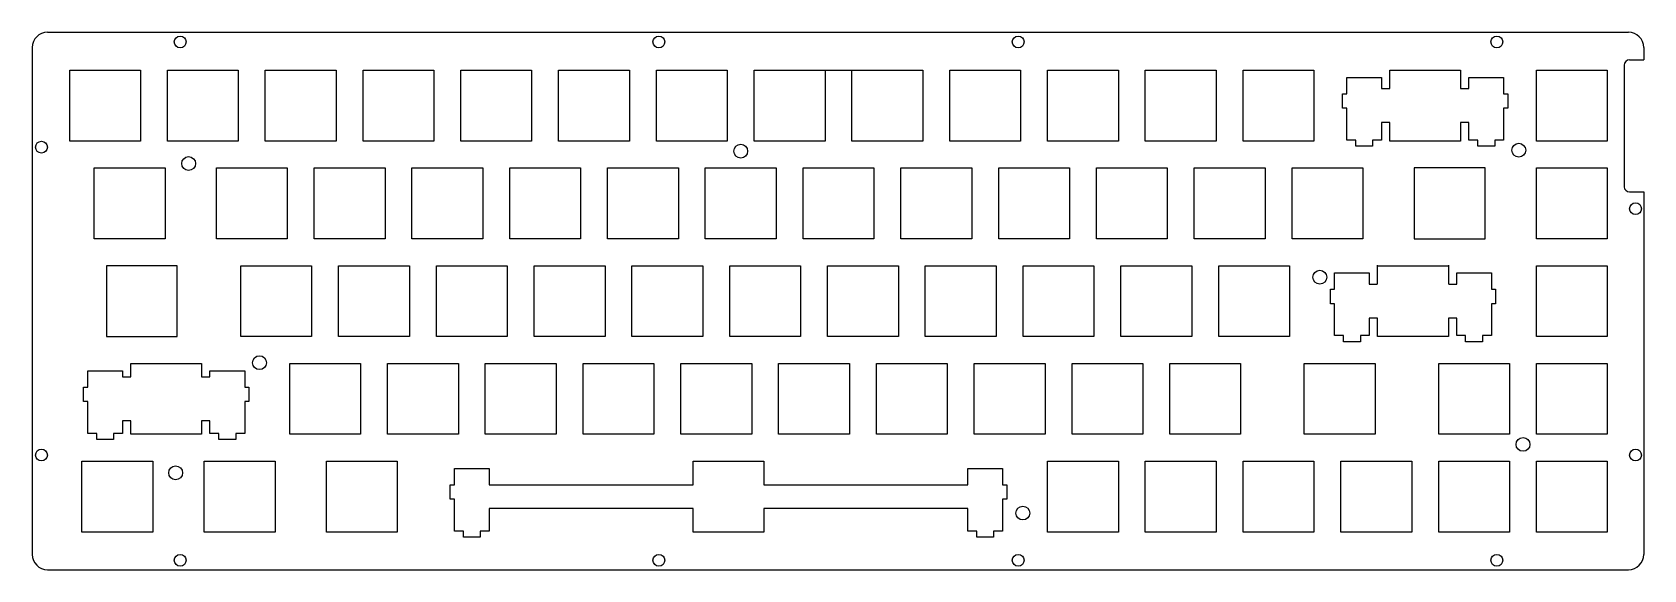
# Model space of a CAD drawing. Header units: millimetres. Extents: x 132 to 446, y 128 to 233.
import ezdxf

# ---------------------------------------------------------------- set-up
doc = ezdxf.new("R2010")
doc.units = ezdxf.units.MM

msp = doc.modelspace()

# ---------------------------------------------------------------- linework, layer by layer
for p, q in [((134.63, 232.94), (442.58, 232.94)), ((131.63, 229.94), (131.63, 131.19)), ((445.58, 229.94), (445.58, 227.54)), ((441.78, 226.54), (441.78, 202.84)), ((442.78, 227.54), (445.58, 227.54)), ((286.08, 225.54), (291.33, 225.54)), ((387.73, 220.94), (387.73, 224.12)), ((387.73, 224.12), (394.48, 224.12)), ((394.48, 224.12), (394.48, 221.94)), ((396.11, 221.94), (396.11, 225.54)), ((396.11, 225.54), (409.91, 225.54)), ((409.91, 225.54), (409.91, 221.94)), ((411.53, 221.94), (411.53, 224.12)), ((411.53, 224.12), (418.28, 224.12)), ((418.28, 224.12), (418.28, 220.94)), ((386.91, 218.14), (386.91, 220.94)), ((386.91, 220.94), (387.73, 220.94)), ((394.48, 221.94), (396.11, 221.94)), ((409.91, 221.94), (411.53, 221.94)), ((418.28, 220.94), (419.11, 220.94)), ((419.11, 220.94), (419.11, 218.14)), ((387.73, 218.14), (386.91, 218.14)), ((387.73, 211.92), (387.73, 218.14)), ((419.11, 218.14), (418.28, 218.14)), ((418.28, 218.14), (418.28, 211.92)), ((396.11, 215.34), (394.48, 215.34)), ((394.48, 215.34), (394.48, 211.92)), ((396.11, 211.74), (396.11, 215.34)), ((411.53, 215.34), (409.91, 215.34)), ((409.91, 215.34), (409.91, 211.74)), ((411.53, 211.92), (411.53, 215.34)), ((389.46, 211.92), (387.73, 211.92)), ((389.46, 210.72), (389.46, 211.92)), ((392.76, 210.72), (389.46, 210.72)), ((394.48, 211.92), (392.76, 211.92)), ((392.76, 211.92), (392.76, 210.72)), ((409.91, 211.74), (396.11, 211.74)), ((413.26, 211.92), (411.53, 211.92)), ((413.26, 210.72), (413.26, 211.92)), ((416.56, 210.72), (413.26, 210.72)), ((418.28, 211.92), (416.56, 211.92)), ((416.56, 211.92), (416.56, 210.72)), ((442.78, 201.84), (445.58, 201.84)), ((445.58, 201.84), (445.58, 131.19)), ((385.35, 182.84), (385.35, 186.02)), ((385.35, 186.02), (392.1, 186.02)), ((392.1, 186.02), (392.1, 183.84)), ((393.63, 187.44), (407.63, 187.44)), ((393.73, 183.84), (393.73, 187.54)), ((407.53, 187.54), (407.53, 183.84)), ((409.15, 183.84), (409.15, 186.02)), ((409.15, 186.02), (415.9, 186.02)), ((415.9, 186.02), (415.9, 182.84)), ((384.53, 180.04), (384.53, 182.84)), ((384.53, 182.84), (385.35, 182.84)), ((392.1, 183.84), (393.63, 183.84)), ((407.63, 183.84), (409.15, 183.84)), ((415.9, 182.84), (416.73, 182.84)), ((416.73, 182.84), (416.73, 180.04)), ((385.35, 180.04), (384.53, 180.04)), ((385.35, 173.82), (385.35, 180.04)), ((416.73, 180.04), (415.9, 180.04)), ((415.9, 180.04), (415.9, 173.82)), ((393.73, 177.24), (392.1, 177.24)), ((392.1, 177.24), (392.1, 173.82)), ((393.73, 173.64), (393.73, 177.24)), ((409.15, 177.24), (407.53, 177.24)), ((407.53, 177.24), (407.53, 173.64)), ((409.15, 173.82), (409.15, 177.24)), ((387.08, 173.82), (385.35, 173.82)), ((387.08, 172.62), (387.08, 173.82)), ((392.1, 173.82), (390.38, 173.82)), ((390.38, 173.82), (390.38, 172.62)), ((407.53, 173.64), (393.73, 173.64)), ((410.88, 173.82), (409.15, 173.82)), ((410.88, 172.62), (410.88, 173.82)), ((415.9, 173.82), (414.18, 173.82)), ((414.18, 173.82), (414.18, 172.62)), ((390.38, 172.62), (387.08, 172.62)), ((414.18, 172.62), (410.88, 172.62)), ((142.46, 163.79), (142.46, 166.97)), ((142.46, 166.97), (149.22, 166.97)), ((149.22, 166.97), (149.22, 165.79)), ((150.84, 168.39), (164.64, 168.39)), ((150.84, 165.79), (150.84, 168.39)), ((164.64, 168.39), (164.64, 165.79)), ((166.26, 165.79), (166.26, 166.97)), ((166.26, 166.97), (173.02, 166.97)), ((173.02, 166.97), (173.02, 163.79)), ((141.64, 160.99), (141.64, 163.79)), ((141.64, 163.79), (142.46, 163.79)), ((149.22, 165.79), (150.84, 165.79)), ((164.64, 165.79), (166.26, 165.79)), ((173.02, 163.79), (173.84, 163.79)), ((173.84, 163.79), (173.84, 160.99)), ((142.46, 160.99), (141.64, 160.99)), ((142.46, 154.77), (142.46, 160.99)), ((173.84, 160.99), (173.02, 160.99)), ((173.02, 160.99), (173.02, 154.77)), ((150.84, 157.19), (149.22, 157.19)), ((149.22, 157.19), (149.22, 154.77)), ((150.84, 154.59), (150.84, 157.19)), ((166.26, 157.19), (164.64, 157.19)), ((164.64, 157.19), (164.64, 154.59)), ((166.26, 154.77), (166.26, 157.19)), ((144.19, 154.77), (142.46, 154.77)), ((144.19, 153.57), (144.19, 154.77)), ((149.22, 154.77), (147.49, 154.77)), ((147.49, 154.77), (147.49, 153.57)), ((164.64, 154.59), (150.84, 154.59)), ((167.99, 154.77), (166.26, 154.77)), ((167.99, 153.57), (167.99, 154.77)), ((173.02, 154.77), (171.29, 154.77)), ((171.29, 154.77), (171.29, 153.57)), ((147.49, 153.57), (144.19, 153.57)), ((171.29, 153.57), (167.99, 153.57)), ((213.9, 144.74), (213.9, 147.92)), ((213.9, 147.92), (220.65, 147.92)), ((220.65, 147.92), (220.65, 144.74)), ((260.38, 149.34), (274.18, 149.34)), ((260.38, 144.74), (260.38, 149.34)), ((274.18, 149.34), (274.18, 144.74)), ((313.9, 144.74), (313.9, 147.92)), ((313.9, 147.92), (320.65, 147.92)), ((320.65, 147.92), (320.65, 144.74)), ((213.08, 141.94), (213.08, 144.74)), ((213.08, 144.74), (213.9, 144.74)), ((220.65, 144.74), (260.38, 144.74)), ((274.18, 144.74), (313.9, 144.74)), ((320.65, 144.74), (321.48, 144.74)), ((321.48, 144.74), (321.48, 141.94)), ((213.9, 141.94), (213.08, 141.94)), ((213.9, 135.72), (213.9, 141.94)), ((321.48, 141.94), (320.65, 141.94)), ((320.65, 141.94), (320.65, 135.72)), ((260.38, 140.14), (220.65, 140.14)), ((220.65, 140.14), (220.65, 135.72)), ((260.38, 135.54), (260.38, 140.14)), ((313.9, 140.14), (274.18, 140.14)), ((274.18, 140.14), (274.18, 135.54)), ((313.9, 135.72), (313.9, 140.14)), ((215.63, 135.72), (213.9, 135.72)), ((215.63, 134.52), (215.63, 135.72)), ((220.65, 135.72), (218.93, 135.72)), ((218.93, 135.72), (218.93, 134.52)), ((274.18, 135.54), (260.38, 135.54)), ((315.63, 135.72), (313.9, 135.72)), ((315.63, 134.52), (315.63, 135.72)), ((320.65, 135.72), (318.93, 135.72)), ((318.93, 135.72), (318.93, 134.52)), ((218.93, 134.52), (215.63, 134.52)), ((318.93, 134.52), (315.63, 134.52)), ((134.63, 128.19), (442.58, 128.19))]:
    msp.add_line(p, q)
for points in [[(152.73, 225.54), (152.73, 211.74), (138.93, 211.74), (138.93, 225.54)], [(171.78, 225.54), (171.78, 211.74), (157.98, 211.74), (157.98, 225.54)], [(190.83, 225.54), (190.83, 211.74), (177.03, 211.74), (177.03, 225.54)], [(209.88, 225.54), (209.88, 211.74), (196.08, 211.74), (196.08, 225.54)], [(228.93, 225.54), (228.93, 211.74), (215.13, 211.74), (215.13, 225.54)], [(247.98, 225.54), (247.98, 211.74), (234.18, 211.74), (234.18, 225.54)], [(267.03, 225.54), (267.03, 211.74), (253.23, 211.74), (253.23, 225.54)], [(286.08, 225.54), (286.08, 211.74), (272.28, 211.74), (272.28, 225.54)], [(305.13, 225.54), (305.13, 211.74), (291.33, 211.74), (291.33, 225.54)], [(324.18, 225.54), (324.18, 211.74), (310.38, 211.74), (310.38, 225.54)], [(343.23, 225.54), (343.23, 211.74), (329.43, 211.74), (329.43, 225.54)], [(362.28, 225.54), (362.28, 211.74), (348.48, 211.74), (348.48, 225.54)], [(381.33, 225.54), (381.33, 211.74), (367.53, 211.74), (367.53, 225.54)], [(438.48, 225.54), (438.48, 211.74), (424.68, 211.74), (424.68, 225.54)], [(157.5, 206.49), (157.5, 192.69), (143.7, 192.69), (143.7, 206.49)], [(181.31, 206.49), (181.31, 192.69), (167.51, 192.69), (167.51, 206.49)], [(200.36, 206.49), (200.36, 192.69), (186.56, 192.69), (186.56, 206.49)], [(219.41, 206.49), (219.41, 192.69), (205.61, 192.69), (205.61, 206.49)], [(238.46, 206.49), (238.46, 192.69), (224.66, 192.69), (224.66, 206.49)], [(257.51, 206.49), (257.51, 192.69), (243.71, 192.69), (243.71, 206.49)], [(276.56, 206.49), (276.56, 192.69), (262.76, 192.69), (262.76, 206.49)], [(295.61, 206.49), (295.61, 192.69), (281.81, 192.69), (281.81, 206.49)], [(314.66, 206.49), (314.66, 192.69), (300.86, 192.69), (300.86, 206.49)], [(333.71, 206.49), (333.71, 192.69), (319.91, 192.69), (319.91, 206.49)], [(352.76, 206.49), (352.76, 192.69), (338.96, 192.69), (338.96, 206.49)], [(371.81, 206.49), (371.81, 192.69), (358.01, 192.69), (358.01, 206.49)], [(390.86, 206.49), (390.86, 192.69), (377.06, 192.69), (377.06, 206.49)], [(400.87, 206.49), (400.87, 192.69), (414.67, 192.69), (414.67, 206.49)], [(438.48, 206.49), (438.48, 192.69), (424.68, 192.69), (424.68, 206.49)], [(159.88, 187.44), (146.08, 187.44), (146.08, 173.64), (159.88, 173.64)], [(186.07, 187.44), (186.07, 173.64), (172.27, 173.64), (172.27, 187.44)], [(205.12, 187.44), (205.12, 173.64), (191.32, 173.64), (191.32, 187.44)], [(224.17, 187.44), (224.17, 173.64), (210.37, 173.64), (210.37, 187.44)], [(243.22, 187.44), (243.22, 173.64), (229.42, 173.64), (229.42, 187.44)], [(262.27, 187.44), (262.27, 173.64), (248.47, 173.64), (248.47, 187.44)], [(281.32, 187.44), (281.32, 173.64), (267.52, 173.64), (267.52, 187.44)], [(300.37, 187.44), (300.37, 173.64), (286.57, 173.64), (286.57, 187.44)], [(319.42, 187.44), (319.42, 173.64), (305.62, 173.64), (305.62, 187.44)], [(338.47, 187.44), (338.47, 173.64), (324.67, 173.64), (324.67, 187.44)], [(357.52, 187.44), (357.52, 173.64), (343.72, 173.64), (343.72, 187.44)], [(376.57, 187.44), (376.57, 173.64), (362.77, 173.64), (362.77, 187.44)], [(438.48, 187.44), (438.48, 173.64), (424.68, 173.64), (424.68, 187.44)], [(195.6, 168.39), (195.6, 154.59), (181.8, 154.59), (181.8, 168.39)], [(214.65, 168.39), (214.65, 154.59), (200.85, 154.59), (200.85, 168.39)], [(233.7, 168.39), (233.7, 154.59), (219.9, 154.59), (219.9, 168.39)], [(252.75, 168.39), (252.75, 154.59), (238.95, 154.59), (238.95, 168.39)], [(271.8, 168.39), (271.8, 154.59), (258, 154.59), (258, 168.39)], [(290.85, 168.39), (290.85, 154.59), (277.05, 154.59), (277.05, 168.39)], [(309.9, 168.39), (309.9, 154.59), (296.1, 154.59), (296.1, 168.39)], [(328.95, 168.39), (328.95, 154.59), (315.15, 154.59), (315.15, 168.39)], [(348, 168.39), (348, 154.59), (334.2, 154.59), (334.2, 168.39)], [(367.05, 168.39), (367.05, 154.59), (353.25, 154.59), (353.25, 168.39)], [(393.24, 168.39), (393.24, 154.59), (379.44, 154.59), (379.44, 168.39)], [(419.43, 168.39), (419.43, 154.59), (405.63, 154.59), (405.63, 168.39)], [(438.48, 168.39), (438.48, 154.59), (424.68, 154.59), (424.68, 168.39)], [(155.12, 149.34), (155.12, 135.54), (141.32, 135.54), (141.32, 149.34)], [(178.93, 149.34), (178.93, 135.54), (165.13, 135.54), (165.13, 149.34)], [(202.74, 149.34), (202.74, 135.54), (188.94, 135.54), (188.94, 149.34)], [(343.23, 149.34), (343.23, 135.54), (329.43, 135.54), (329.43, 149.34)], [(362.28, 149.34), (362.28, 135.54), (348.48, 135.54), (348.48, 149.34)], [(381.33, 149.34), (381.33, 135.54), (367.53, 135.54), (367.53, 149.34)], [(400.38, 149.34), (400.38, 135.54), (386.58, 135.54), (386.58, 149.34)], [(419.43, 149.34), (419.43, 135.54), (405.63, 135.54), (405.63, 149.34)], [(438.48, 149.34), (438.48, 135.54), (424.68, 135.54), (424.68, 149.34)]]:
    msp.add_lwpolyline(points, close=True)
for centre, radius in [((160.46, 231.04), 1.15), ((253.71, 231.04), 1.15), ((323.71, 231.04), 1.15), ((416.96, 231.04), 1.15), ((133.43, 210.54), 1.15), ((269.66, 209.77), 1.35), ((421.23, 209.94), 1.35), ((162.1, 207.34), 1.35), ((443.98, 198.54), 1.15), ((382.47, 185.19), 1.35), ((175.9, 168.54), 1.35), ((422.06, 152.62), 1.35), ((133.43, 150.54), 1.15), ((443.98, 150.54), 1.15), ((159.57, 147.09), 1.35), ((324.63, 139.24), 1.35), ((160.46, 130.04), 1.15), ((253.71, 130.04), 1.15), ((323.71, 130.04), 1.15), ((416.96, 130.04), 1.15)]:
    msp.add_circle(centre, radius)
for centre, radius, start, end in [((134.63, 229.94), 3, 90, 180), ((442.58, 229.94), 3, 0, 90), ((442.78, 226.54), 1, 90, 180), ((442.78, 202.84), 1, 180, 270), ((134.63, 131.19), 3, 180, 270), ((442.58, 131.19), 3, 270, 0)]:
    msp.add_arc(centre, radius, start, end)

doc.saveas('drawing.dxf')
